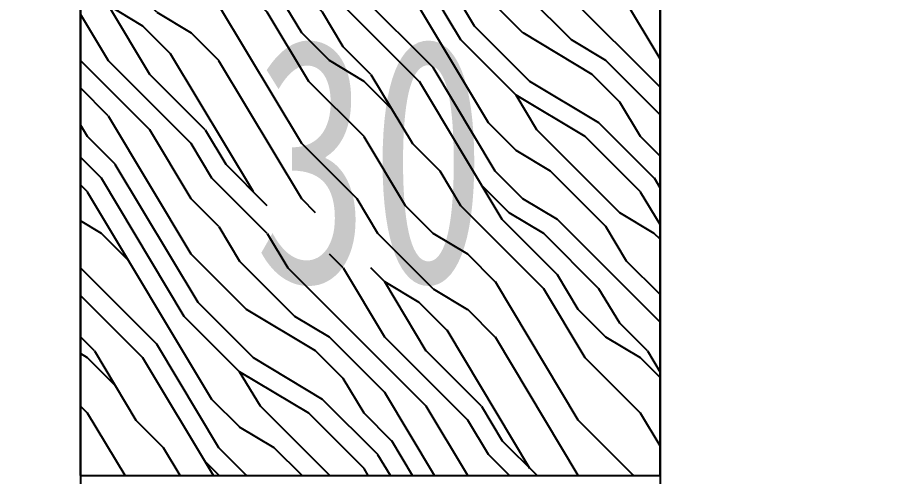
# Model space of a CAD drawing. Header units: millimetres. Extents: x 3111864 to 3154170, y -3068724 to -3044687.
# Drawn here: x 3125957.21 to 3126002.52, y -3063900.65 to -3063877.2 of the extents above; entities that cross this region are included whole.
import ezdxf

# ---------------------------------------------------------------- set-up
doc = ezdxf.new("R2010")
doc.units = ezdxf.units.MM
doc.header["$LTSCALE"] = 500
doc.header["$MEASUREMENT"] = 0
doc.header["$PDMODE"] = 2
doc.layers.get('0').update_dxf_attribs({"linetype": 'CONTINUOUS'})
doc.layers.get('DEFPOINTS').update_dxf_attribs({"linetype": 'CONTINUOUS'})
for name, color, linetype in [('0-bh(填充)', 251, 'CONTINUOUS'), ('P-门', 2, 'CONTINUOUS'), ('W-尺寸', 5, 'CONTINUOUS')]:
    doc.layers.add(name, color=color, linetype=linetype)
doc.styles.add('DIM', font='SimSun.ttf', dxfattribs={"width": 0.7})
doc.dimstyles.new('00-5', dxfattribs={"dimscale": 5, "dimtxt": 2.5, "dimasz": 1, "dimexe": 1, "dimexo": 1, "dimgap": 1, "dimtad": 1, "dimdec": 0, "dimzin": 0, "dimdsep": 46, "dimtxsty": 'DIM', "dimblk": 'ARCHTICK', "dimcen": 0, "dimclrd": 5, "dimclre": 5, "dimclrt": 35, "dimadec": 0, "dimazin": 0, "dimtfac": 0.5, "dimtdec": 0, "dimtix": 1, "dimtmove": 2, "dimatfit": 2, "dimldrblk": 'A', "dimfxl": 0, "dimtolj": 1, "dimtzin": 0, "dimlwd": -1, "dimlwe": -1, "dimarcsym": 0})

# ---------------------------------------------------------------- blocks, each defined once
blk = doc.blocks.new('_ArchTick')
at = {"color": 0, "linetype": 'ByBlock', "const_width": 0.4}
blk.add_lwpolyline([(-0.5, -0.5), (0.5, 0.5)], dxfattribs=at)
blk = doc.blocks.new('*D1465')
at = {"layer": 'DEFPOINTS', "color": 0, "ltscale": 100}
for p in [(3125987.242144242, -3063840.615863737, 0.0002723564733360568), (3125985.005404834, -3063900.615863737, 0.0002723564733360568), (3126075.305880787, -3063900.615863737)]:
    blk.add_point(p, dxfattribs=at)
at = {"layer": 'W-尺寸', "color": 5, "ltscale": 100}
for p, q in [((3126055.305880787, -3063840.615863737), (3126080.305880787, -3063840.615863737)), ((3126075.305880787, -3063840.615863737), (3126075.305880787, -3063900.615863737)), ((3126055.305880787, -3063900.615863737), (3126080.305880787, -3063900.615863737))]:
    blk.add_line(p, q, dxfattribs=at)
at = {"layer": 'W-尺寸', "color": 5, "ltscale": 100, "xscale": 5, "yscale": 5, "zscale": 5}
for p, rotation in [((3126075.305880787, -3063840.615863737), 90), ((3126075.305880787, -3063900.615863737), 270)]:
    blk.add_blockref('_ArchTick', p, dxfattribs=dict(at, rotation=rotation))
at = {"layer": 'W-尺寸', "color": 35, "ltscale": 100, "insert": (3126064.055880788, -3063870.615863737), "char_height": 12.5, "attachment_point": 5, "rotation": 90, "style": 'DIM'}
blk.add_mtext('\\A1;60', dxfattribs=at)
blk = doc.blocks.new('A')
for p, q in [((-1.435067392276323, 1.147654099946521), (-1.089590771724033, 1.437450103912851)), ((-1.089590771724033, 1.437450103912851), (0, 0)), ((-1.435067392276323, 1.147654099946521), (-0.3688396396728422, 0)), ((-0.3688396396728422, 3.638e-12), (-2.127066897330223, 0)), ((-1.435067392276323, -1.147654099946521), (-0.3688396396728422, 0)), ((-1.089590771724033, -1.437450103912851), (0, 0)), ((-1.435067392276323, -1.147654099946521), (-1.089590771724033, -1.437450103912851))]:
    blk.add_line(p, q)
for points in [[(-1.435067392276323, 1.147654099946521), (-1.089590771724033, 1.437450103912851), (-0.3688396396728422, 0), (0, 0)], [(-1.435067392276323, -1.147654099946521), (-1.089590771724033, -1.437450103912851), (-0.3688396396728422, 0), (0, 0)]]:
    blk.add_solid(points)
blk = doc.blocks.new('*D1468')
at = {"layer": 'DEFPOINTS', "color": 0, "ltscale": 100}
for p in [(3125960.421345838, -3063870.615863737, 0.0002723564733360568), (3125990.075975433, -3063870.615863737, 0.0002723564733360568), (3125990.075975433, -3063871.598207369)]:
    blk.add_point(p, dxfattribs=at)
at = {"layer": 'W-尺寸', "color": 5, "ltscale": 100}
for p, q in [((3125960.421345838, -3063871.598207374), (3125960.421345838, -3063876.598207369)), ((3125960.421345838, -3063871.598207369), (3125990.075975433, -3063871.598207369)), ((3125990.075975433, -3063871.598207374), (3125990.075975433, -3063876.598207369))]:
    blk.add_line(p, q, dxfattribs=at)
at = {"layer": 'W-尺寸', "color": 5, "ltscale": 100, "xscale": 5, "yscale": 5, "zscale": 5, "rotation": 180}
blk.add_blockref('_ArchTick', (3125960.421345838, -3063871.598207369), dxfattribs=at)
at = {"layer": 'W-尺寸', "color": 5, "ltscale": 100, "xscale": 5, "yscale": 5, "zscale": 5}
blk.add_blockref('_ArchTick', (3125990.075975433, -3063871.598207369), dxfattribs=at)
at = {"layer": 'W-尺寸', "color": 35, "ltscale": 100, "insert": (3125975.248660636, -3063884.565660131), "char_height": 12.5, "attachment_point": 5, "style": 'DIM'}
blk.add_mtext('\\A1;30', dxfattribs=at)

msp = doc.modelspace()

# ---------------------------------------------------------------- hatches: boundary and pattern name
at = {"layer": '0-bh(填充)', "ltscale": 100}
h = msp.add_hatch(dxfattribs=at)
h.set_pattern_fill('FB木纹中SC300', color=251, scale=5, angle=135, style=0, pattern_type=2)
h.set_pattern_definition([(135, (3125960.421345838, -3063900.615863737), (-14.14213562373095, -14.14213562373095), [4, -6, 2, -8]), (135, (3125950.168297511, -3063891.069922191), (-14.14213562373095, -14.14213562373095), [4, -16]), (135, (3125950.875404292, -3063893.191242535), (-14.14213562373095, -14.14213562373095), [2, -18]), (135, (3125958.300025494, -3063901.322970518), (-14.14213562373095, -14.14213562373095), [1, -14, 1, -4]), (135, (3125952.643171245, -3063897.080329831), (-14.14213562373095, -14.14213562373095), [4, -6, 1, -9]), (135, (3125955.82515176, -3063900.969417128), (-14.14213562373095, -14.14213562373095), [3, -17]), (135, (3125951.936064464, -3063897.787436612), (-14.14213562373095, -14.14213562373095), [6, -14]), (135, (3125955.82515176, -3063902.38363069), (-14.14213562373095, -14.14213562373095), [4, -16]), (135, (3125949.81474412, -3063897.080329831), (-14.14213562373095, -14.14213562373095), [10, -10]), (135, (3125953.350278026, -3063902.0300773), (-14.14213562373095, -14.14213562373095), [2, -6, 4, -8]), (135, (3125943.097229699, -3063892.484135753), (-14.14213562373095, -14.14213562373095), [4, -16]), (135, (3125945.572103433, -3063895.666116269), (-14.14213562373095, -14.14213562373095), [2, -18]), (135, (3125948.046977167, -3063898.848096784), (-14.14213562373095, -14.14213562373095), [2, -18]), (135, (3125954.764491588, -3063906.272717987), (-14.14213562373095, -14.14213562373095), [4, -16]), (135, (3125947.339870386, -3063899.555203565), (-14.14213562373095, -14.14213562373095), [4, -16]), (135, (3125946.632763605, -3063900.262310347), (-14.14213562373095, -14.14213562373095), [4, -4, 4, -8]), (135, (3125948.754083948, -3063903.797844253), (-14.14213562373095, -14.14213562373095), [2, -10, 4, -4]), (135, (3125945.572103433, -3063901.322970518), (-14.14213562373095, -14.14213562373095), [6, -14]), (135, (3125944.864996652, -3063902.0300773), (-14.14213562373095, -14.14213562373095), [4, -16]), (135, (3125950.168297511, -3063908.04048494), (-14.14213562373095, -14.14213562373095), [6, -8, 2, -4]), (135, (3125949.461190729, -3063908.747591721), (-14.14213562373095, -14.14213562373095), [10, -10]), (135, (3125940.622355965, -3063900.615863737), (-14.14213562373095, -14.14213562373095), [2, -18]), (135, (3125944.511443261, -3063905.212057815), (-14.14213562373095, -14.14213562373095), [4, -16]), (135, (3125946.986316995, -3063908.39403833), (-14.14213562373095, -14.14213562373095), [2, -8, 2, -8]), (135, (3125948.046977167, -3063910.161805283), (-14.14213562373095, -14.14213562373095), [2, -6, 4, -8]), (135, (3125944.864996652, -3063907.686931549), (-14.14213562373095, -14.14213562373095), [2, -10, 2, -6]), (135, (3125941.683016136, -3063905.212057815), (-14.14213562373095, -14.14213562373095), [6, -14]), (135, (3125946.632763605, -3063911.576018846), (-14.14213562373095, -14.14213562373095), [4, -16]), (135, (3125939.208142402, -3063904.858504424), (-14.14213562373095, -14.14213562373095), [2, -18]), (135, (3125936.026161887, -3063902.38363069), (-14.14213562373095, -14.14213562373095), [2, -18]), (149.03624347, (3125949.461190729, -3063891.777028972), (-14.14213562281019, 14.14213562384457), [2.06, -80.40211052000001]), (149.03624347, (3125944.864996652, -3063893.544795925), (-14.14213562281019, 14.14213562384457), [2.06, -80.40211052000001]), (149.03624347, (3125937.79392884, -3063903.444290862), (-14.14213562281019, 14.14213562384457), [2.06, -80.40211052000001]), (149.03624347, (3125947.339870386, -3063902.38363069), (-14.14213562281019, 14.14213562384457), [2.06, -80.40211052000001]), (149.03624347, (3125942.390122917, -3063901.676523909), (-14.14213562281019, 14.14213562384457), [2.06, -80.40211052000001]), (149.03624347, (3125942.036569527, -3063899.201650175), (-14.14213562281019, 14.14213562384457), [2.06, -80.40211052000001]), (149.03624347, (3125946.632763605, -3063908.747591721), (-14.14213562281019, 14.14213562384457), [2.06, -80.40211052000001]), (149.03624347, (3125941.683016136, -3063902.38363069), (-14.14213562281019, 14.14213562384457), [2.06, -80.40211052000001]), (149.03624347, (3125944.15788987, -3063894.251902706), (-14.14213562281019, 14.14213562384457), [4.12, -78.34211052]), (149.03624347, (3125944.511443261, -3063896.726776441), (-14.14213562281019, 14.14213562384457), [4.12, -78.34211052]), (149.03624347, (3125943.80433648, -3063897.433883222), (-14.14213562281019, 14.14213562384457), [4.12, -78.34211052]), (300.96375653, (3125952.643171245, -3063897.080329831), (14.14213562384457, -14.14213562281019), [2.06, -4.12, 2.06, -74.22211052]), (300.96375653, (3125953.350278026, -3063902.0300773), (14.14213562384457, -14.14213562281019), [2.06, -80.40211052000001]), (300.96375653, (3125946.986316995, -3063908.39403833), (14.14213562384457, -14.14213562281019), [4.12, -78.34211052]), (329.03624347, (3125950.168297511, -3063891.069922191), (14.14213562281019, -14.14213562384457), [2.06, -80.40211052000001]), (120.96375653, (3125947.339870386, -3063888.241495066), (-14.14213562384457, 14.14213562281019), [2.06, -80.40211052000001]), (120.96375653, (3125946.632763605, -3063897.433883222), (-14.14213562384457, 14.14213562281019), [2.06, -80.40211052000001]), (120.96375653, (3125941.329462746, -3063897.080329831), (-14.14213562384457, 14.14213562281019), [2.06, -80.40211052000001]), (120.96375653, (3125945.925656823, -3063903.797844253), (-14.14213562384457, 14.14213562281019), [2.06, -80.40211052000001]), (120.96375653, (3125945.572103433, -3063906.979824768), (-14.14213562384457, 14.14213562281019), [2.06, -80.40211052000001]), (120.96375653, (3125943.450783089, -3063906.272717987), (-14.14213562384457, 14.14213562281019), [2.06, -80.40211052000001]), (120.96375653, (3125945.925656823, -3063903.797844253), (-14.14213562384457, 14.14213562281019), [2.06, -80.40211052000001]), (120.96375653, (3125939.561695793, -3063901.676523909), (-14.14213562384457, 14.14213562281019), [8.24, -74.22211052]), (120.96375653, (3125957.592918713, -3063900.615863737), (-14.14213562384457, 14.14213562281019), [8.24, -74.22211052]), (120.96375653, (3125955.118044979, -3063900.262310347), (-14.14213562384457, 14.14213562281019), [8.24, -74.22211052]), (120.96375653, (3125952.996724635, -3063899.555203565), (-14.14213562384457, 14.14213562281019), [2.06, -4.12, 4.12, -72.16211052]), (120.96375653, (3125951.936064464, -3063900.615863737), (-14.14213562384457, 14.14213562281019), [4.12, -4.12, 4.12, -70.10211052000001]), (120.96375653, (3125951.936064464, -3063903.444290862), (-14.14213562384457, 14.14213562281019), [8.24, -74.22211052]), (120.96375653, (3125952.289617854, -3063905.919164596), (-14.14213562384457, 14.14213562281019), [8.24, -74.22211052]), (120.96375653, (3125951.582511073, -3063906.626271377), (-14.14213562384457, 14.14213562281019), [8.24, -74.22211052]), (120.96375653, (3125937.440375449, -3063900.969417128), (-14.14213562384457, 14.14213562281019), [2.06, -80.40211052000001]), (120.96376753, (3125934.611948324, -3063900.969417128), (-14.14213833893944, 14.1421329077148), [4.12, -78.34211052]), (120.96376753, (3125943.80433648, -3063908.747591721), (-14.14213833893944, 14.1421329077148), [4.12, -78.34211052]), (120.96375753, (3125957.592918713, -3063897.787436612), (-14.1421358706714, 14.14213537598335), [8.24, -74.22211052]), (120.96375753, (3125939.208142402, -3063899.201650175), (-14.1421358706714, 14.14213537598335), [6.18, -76.28211052]), (120.96375753, (3125938.854589012, -3063896.726776441), (-14.1421358706714, 14.14213537598335), [12.36, -70.10211052000001])])
h.paths.add_polyline_path([(3125990.075975433, -3063840.615863737), (3125960.421345838, -3063840.615863737), (3125960.421345838, -3063900.615863737), (3125990.075975433, -3063900.615863737)])

# ---------------------------------------------------------------- linework, layer by layer
at = {"color": 146, "ltscale": 100, "elevation": 0.0002723564733360568}
for points in [[(3125960.421345838, -3063900.615863737), (3125960.421345838, -3066178.715522224)], [(3125990.075975433, -3063900.615863737), (3125990.075975433, -3066178.715522224)]]:
    msp.add_lwpolyline(points, dxfattribs=at)
at = {"layer": 'P-门', "elevation": 0.0002723564733360568}
msp.add_lwpolyline([(3125990.075975433, -3063840.615863737), (3125960.421345838, -3063840.615863737), (3125960.421345838, -3063900.615863737), (3125990.075975433, -3063900.615863737)], close=True, dxfattribs=at)
for points in [[(3125960.421345838, -3063900.615863737), (3125960.421345838, -3063840.615863737), (3125990.075975433, -3063840.615863737)], [(3125990.075975433, -3063840.615863737), (3125990.075975433, -3063900.615863737)]]:
    msp.add_lwpolyline(points, dxfattribs=at)

# ---------------------------------------------------------------- dimensions: what is measured, and where the dimension line sits
at = {"layer": 'W-尺寸', "color": 251, "ltscale": 100}
dim = msp.add_linear_dim(base=(3126075.305880787, -3063900.615863737), p1=(3125987.242144242, -3063840.615863737, 0.0002723564733360568), p2=(3125985.005404834, -3063900.615863737, 0.0002723564733360568), angle=90, dimstyle='00-5', dxfattribs=at)
dim.commit()
dim.dimension.update_dxf_attribs({"geometry": '*D1465', "text_midpoint": (3126064.055880788, -3063870.615863737)})
dim = msp.add_linear_dim(base=(3125990.075975433, -3063871.598207369), p1=(3125960.421345838, -3063870.615863737, 0.0002723564733360568), p2=(3125990.075975433, -3063870.615863737, 0.0002723564733360568), dimstyle='00-5', dxfattribs=at)
dim.commit()
dim.dimension.update_dxf_attribs({"geometry": '*D1468', "text_midpoint": (3125975.248660636, -3063884.565660131), "dimtype": 160})

doc.saveas('drawing.dxf')
